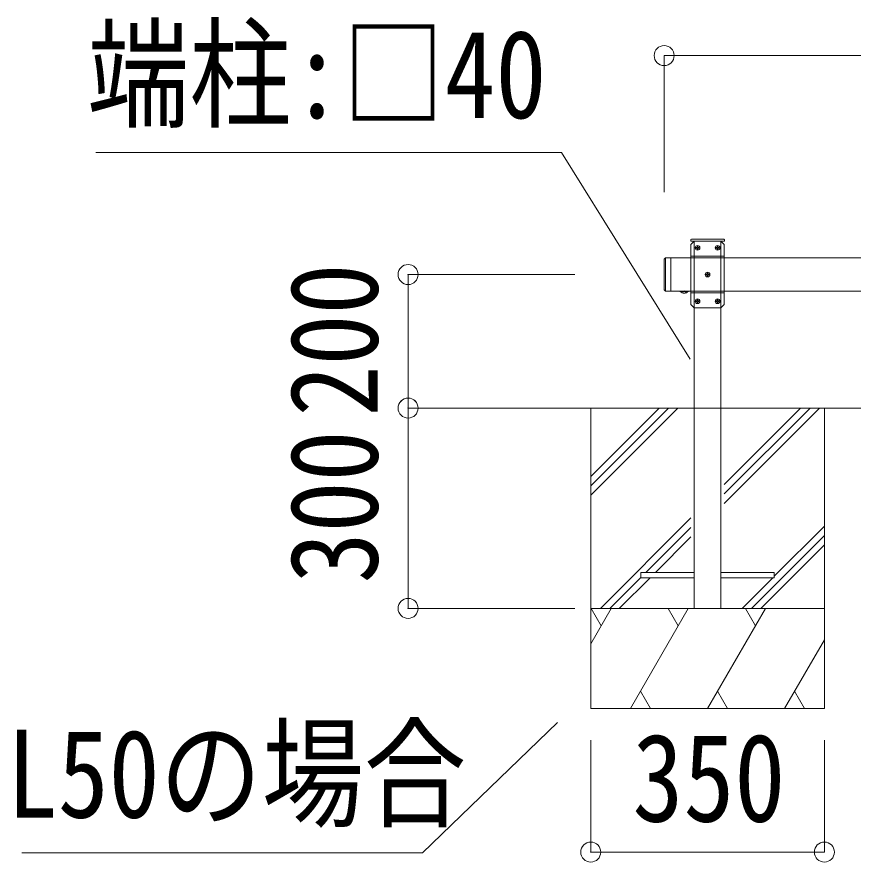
# Model space of a CAD drawing. Units: millimetres at full size, sheet at 1:30. Extents: x -8385 to 8479, y -5853 to 5787.
# Drawn here: x 242 to 1494, y -2698 to -1432 of the extents above; entities that cross this region are included whole.
import ezdxf
from ezdxf.enums import TextEntityAlignment as Align

# ---------------------------------------------------------------- set-up
doc = ezdxf.new("R2010")
doc.units = ezdxf.units.MM
doc.header["$LTSCALE"] = 30
doc.header["$PDMODE"] = 32
doc.header["$PDSIZE"] = 30
for name, color, linetype, lineweight in [('0-0_0', 7, 'Continuous', 9), ('0-3_ELV2', 4, 'Continuous', 9), ('0-4_TABLE1', 7, 'Continuous', 9), ('0-5_DIM1', 3, 'Continuous', 9), ('0-6_OTH_LINE', 7, 'Continuous', 9), ('0-8_PARTS2', 7, 'Continuous', 18)]:
    doc.layers.add(name, color=color, linetype=linetype, lineweight=lineweight)
doc.styles.add('ＭＳ ゴシック', font='')
doc.styles.get('ＭＳ ゴシック').set_extended_font_data('MS Gothic')

msp = doc.modelspace()

# ---------------------------------------------------------------- linework, layer by layer
at = {"layer": '0-0_0'}
for p, q in [((1101.4, -2017.78), (1101.4, -2467.79)), ((1101.4, -2120.13), (1203.75, -2017.78)), ((1101.4, -2134.27), (1217.89, -2017.78)), ((1101.4, -2148.42), (1232.03, -2017.78)), ((1301.4, -2160.55), (1444.17, -2017.78)), ((1301.4, -2146.41), (1430.02, -2017.78)), ((1301.4, -2132.27), (1415.88, -2017.78)), ((1451.4, -2467.79), (1451.4, -2017.78)), ((1115.88, -2317.79), (1251.4, -2182.26)), ((1184.02, -2263.79), (1251.4, -2196.41)), ((1376.4, -2269.4), (1451.4, -2194.4)), ((1198.16, -2263.79), (1251.4, -2210.55)), ((1342.15, -2317.79), (1451.4, -2208.54)), ((1356.3, -2317.79), (1451.4, -2222.68)), ((1130.02, -2317.79), (1176.4, -2271.41)), ((1144.16, -2317.79), (1190.16, -2271.79)), ((1328.01, -2317.79), (1374.01, -2271.79)), ((1101.4, -2370.9), (1132.07, -2317.78)), ((1101.4, -2317.79), (1451.4, -2317.79)), ((1117.06, -2343.77), (1102.06, -2317.79)), ((1160.93, -2467.78), (1247.54, -2317.78)), ((1232.53, -2343.77), (1217.53, -2317.79)), ((1276.4, -2467.78), (1363.01, -2317.79)), ((1348.01, -2343.77), (1333, -2317.78)), ((1391.87, -2467.78), (1451.4, -2364.68)), ((1175.93, -2441.81), (1190.93, -2467.78)), ((1291.4, -2441.8), (1306.4, -2467.78)), ((1406.87, -2441.8), (1421.87, -2467.78)), ((1101.4, -2467.79), (1451.4, -2467.79))]:
    msp.add_line(p, q, dxfattribs=at)
at = {"layer": '0-3_ELV2'}
for p, q in [((1251.1, -1767.78), (1251.21, -1765.73)), ((1301.7, -1767.78), (1251.1, -1767.78)), ((1300.59, -1764.78), (1252.21, -1764.78)), ((1256.4, -2317.78), (1256.4, -1767.78)), ((1296.4, -2317.78), (1296.4, -1767.78)), ((1296.4, -1767.79), (1301.4, -1772.79)), ((1301.7, -1767.78), (1301.59, -1765.73)), ((1251.4, -1772.79), (1251.4, -1862.79)), ((1260.14, -1777.37), (1259.3, -1777.37)), ((1262.66, -1778.21), (1263.5, -1778.21)), ((1290.14, -1777.37), (1289.3, -1777.37)), ((1292.66, -1778.21), (1293.5, -1778.21)), ((1301.4, -1862.79), (1301.4, -1772.79)), ((1301.4, -1790.49), (1251.4, -1790.49)), ((1275.14, -1817.37), (1274.3, -1817.37)), ((1277.66, -1818.21), (1278.5, -1818.21)), ((1301.4, -1845.09), (1251.4, -1845.09)), ((1260.14, -1857.37), (1259.3, -1857.37)), ((1262.66, -1858.21), (1263.5, -1858.21)), ((1290.14, -1857.37), (1289.3, -1857.37)), ((1292.66, -1858.21), (1293.5, -1858.21)), ((1256.4, -1867.79), (1251.4, -1862.79)), ((1176.4, -2263.79), (1176.4, -2271.79)), ((1256.4, -2263.79), (1176.4, -2263.79)), ((1376.4, -2263.79), (1296.4, -2263.79)), ((1376.4, -2271.79), (1376.4, -2263.79)), ((1176.4, -2271.79), (1256.4, -2271.79)), ((1296.4, -2271.79), (1376.4, -2271.79))]:
    msp.add_line(p, q, dxfattribs=at)
for points in [[(1296.4, -1767.79), (1256.4, -1767.79), (1251.4, -1772.79)], [(1259.3, -1777.37), (1259.3, -1778.21), (1260.14, -1778.21)], [(1261.82, -1776.53), (1261.82, -1775.69), (1260.98, -1775.69), (1260.98, -1776.53)], [(1260.98, -1779.05), (1260.98, -1779.89), (1261.82, -1779.89), (1261.82, -1779.05)], [(1263.5, -1778.21), (1263.5, -1777.37), (1262.66, -1777.37)], [(1289.3, -1777.37), (1289.3, -1778.21), (1290.14, -1778.21)], [(1291.82, -1776.53), (1291.82, -1775.69), (1290.98, -1775.69), (1290.98, -1776.53)], [(1290.98, -1779.05), (1290.98, -1779.89), (1291.82, -1779.89), (1291.82, -1779.05)], [(1293.5, -1778.21), (1293.5, -1777.37), (1292.66, -1777.37)], [(1274.3, -1817.37), (1274.3, -1818.21), (1275.14, -1818.21)], [(1276.82, -1816.53), (1276.82, -1815.69), (1275.98, -1815.69), (1275.98, -1816.53)], [(1275.98, -1819.05), (1275.98, -1819.89), (1276.82, -1819.89), (1276.82, -1819.05)], [(1278.5, -1818.21), (1278.5, -1817.37), (1277.66, -1817.37)], [(1259.3, -1857.37), (1259.3, -1858.21), (1260.14, -1858.21)], [(1261.82, -1856.53), (1261.82, -1855.69), (1260.98, -1855.69), (1260.98, -1856.53)], [(1260.98, -1859.05), (1260.98, -1859.89), (1261.82, -1859.89), (1261.82, -1859.05)], [(1263.5, -1858.21), (1263.5, -1857.37), (1262.66, -1857.37)], [(1289.3, -1857.37), (1289.3, -1858.21), (1290.14, -1858.21)], [(1291.82, -1856.53), (1291.82, -1855.69), (1290.98, -1855.69), (1290.98, -1856.53)], [(1290.98, -1859.05), (1290.98, -1859.89), (1291.82, -1859.89), (1291.82, -1859.05)], [(1293.5, -1858.21), (1293.5, -1857.37), (1292.66, -1857.37)], [(1256.4, -1867.79), (1296.4, -1867.79), (1301.4, -1862.79)]]:
    msp.add_lwpolyline(points, dxfattribs=at)
for centre in [(1261.4, -1777.79), (1291.4, -1777.79), (1276.4, -1817.79), (1261.4, -1857.79), (1291.4, -1857.79)]:
    msp.add_circle(centre, 3.5, dxfattribs=at)
for centre, radius, start, end in [((1252.21, -1765.78), 1, 90, 176.99994), ((1300.59, -1765.78), 1, 3.00011, 90), ((1260.14, -1776.53), 0.84, 270, 0), ((1260.14, -1779.05), 0.84, 0, 90), ((1262.66, -1776.53), 0.84, 180, 270), ((1262.66, -1779.05), 0.84, 90, 180), ((1290.14, -1776.53), 0.84, 270, 0), ((1290.14, -1779.05), 0.84, 0, 90), ((1292.66, -1776.53), 0.84, 180, 270), ((1292.66, -1779.05), 0.84, 90, 180), ((1275.14, -1816.53), 0.84, 270, 0), ((1275.14, -1819.05), 0.84, 0, 90), ((1277.66, -1816.53), 0.84, 180, 270), ((1277.66, -1819.05), 0.84, 90, 180), ((1260.14, -1856.53), 0.84, 270, 0), ((1260.14, -1859.05), 0.84, 0, 90), ((1262.66, -1856.53), 0.84, 180, 270), ((1262.66, -1859.05), 0.84, 90, 180), ((1290.14, -1856.53), 0.84, 270, 0), ((1290.14, -1859.05), 0.84, 0, 90), ((1292.66, -1856.53), 0.84, 180, 270), ((1292.66, -1859.05), 0.84, 90, 180)]:
    msp.add_arc(centre, radius, start, end, dxfattribs=at)
at = {"layer": '0-4_TABLE1', "color": 6}
for p, q in [((1211.4, -1489.84), (1211.4, -1694.46)), ((4065.4, -1489.84), (1211.4, -1489.84))]:
    msp.add_line(p, q, dxfattribs=at)
at = {"layer": '0-4_TABLE1', "color": 3}
for p, q in [((359.82, -1634.88), (1057.68, -1634.88)), ((1057.68, -1634.88), (1250.47, -1944.47)), ((1211.4, -1794.78), (1213.4, -1792.78)), ((1211.4, -1794.78), (1211.4, -1840.78)), ((1213.4, -1792.78), (1213.4, -1842.78)), ((1221.4, -1792.78), (1213.4, -1792.78)), ((1221.4, -1792.78), (1221.4, -1842.78)), ((1897.4, -1792.78), (1221.4, -1792.78)), ((1211.4, -1840.78), (1213.4, -1842.78)), ((1221.4, -1842.78), (1213.4, -1842.78)), ((1897.4, -1842.78), (1221.4, -1842.78)), ((1247.3, -1842.78), (1235.5, -1842.78)), ((1235.5, -1842.78), (1235.5, -1843.29)), ((1247.3, -1843.29), (1235.5, -1843.29)), ((1243.9, -1842.78), (1238.9, -1842.78)), ((1247.3, -1842.78), (1247.3, -1843.29))]:
    msp.add_line(p, q, dxfattribs=at)
at = {"layer": '0-4_TABLE1'}
msp.add_line((1882.9, -2017.78), (984.39, -2017.78), dxfattribs=at)
at = {"layer": '0-4_TABLE1', "color": 3}
for points in [[(1238.95, -1845.5), (1240.25, -1842.83), (1241.4, -1842.22)], [(1243.85, -1845.5), (1242.55, -1842.83), (1241.4, -1842.22)]]:
    msp.add_lwpolyline(points, dxfattribs=at)
msp.add_arc((1241.4, -1837.86), 8.02, 222.61678, 317.38322, dxfattribs=at)
at = {"layer": '0-4_TABLE1', "color": 6}
msp.add_point((1211.4, -1489.84), dxfattribs=at)
at = {"layer": '0-5_DIM1'}
for p, q in [((1243.85, -1845.5), (1242.55, -1842.84)), ((1243.85, -1845.5), (1242.55, -1842.84)), ((1247.3, -1842.78), (1247.3, -1843.3)), ((1247.3, -1842.78), (1247.3, -1843.3))]:
    msp.add_line(p, q, dxfattribs=at)
at = {"layer": '0-6_OTH_LINE', "color": 6}
for p, q in [((827.73, -1817.79), (1077.73, -1817.79)), ((827.73, -1817.79), (827.73, -2017.79)), ((827.73, -1817.79), (1077.73, -1817.79)), ((827.73, -1817.79), (827.73, -2017.78)), ((827.73, -2017.78), (1077.73, -2017.78)), ((827.73, -2017.78), (827.73, -2317.79)), ((827.73, -2017.79), (1077.73, -2017.79)), ((827.73, -2317.79), (1077.73, -2317.79)), ((1101.4, -2682.78), (1101.4, -2515.4)), ((1451.4, -2682.78), (1451.4, -2515.4)), ((1451.4, -2682.78), (1101.4, -2682.78)), ((1451.4, -2682.78), (1101.4, -2682.78))]:
    msp.add_line(p, q, dxfattribs=at)
at = {"layer": '0-6_OTH_LINE'}
msp.add_lwpolyline([(249.04, -2684.09), (849.16, -2684.09), (1051.41, -2488.47)], dxfattribs=at)
at = {"layer": '0-6_OTH_LINE', "color": 6}
for p in [(827.73, -1817.79), (827.73, -1817.79), (827.73, -2017.78), (827.73, -2017.79), (827.73, -2317.79), (1101.4, -2682.78), (1101.4, -2682.78), (1451.4, -2682.78), (1451.4, -2682.78)]:
    msp.add_point(p, dxfattribs=at)

# ---------------------------------------------------------------- texts
at = {"layer": '0-6_OTH_LINE', "style": 'ＭＳ ゴシック', "width": 0.85}
for s, p in [('200', (821.73, -2030.28)), ('200', (821.73, -2030.29)), ('300', (821.73, -2280.28))]:
    msp.add_text(s, height=132, rotation=90, dxfattribs=at).set_placement(p, align=Align.BOTTOM_LEFT)
for s, p in [('L50の場合', (226.52, -2670.82)), ('350', (1163.9, -2676.78)), ('350', (1163.9, -2676.78))]:
    msp.add_text(s, height=132, dxfattribs=at).set_placement(p, align=Align.BOTTOM_LEFT)
at = {"layer": '0-8_PARTS2', "style": 'ＭＳ ゴシック', "width": 0.85}
msp.add_text('端柱:□40', height=132, dxfattribs=at).set_placement((346.92, -1623.1), align=Align.BOTTOM_LEFT)

doc.saveas('drawing.dxf')
